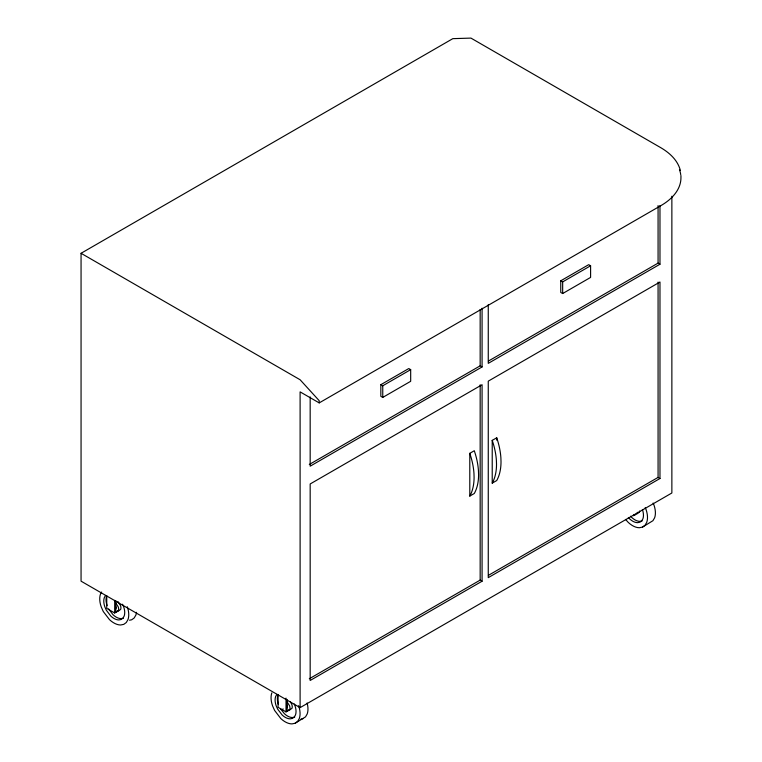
<?xml version="1.0" encoding="UTF-8"?>
<svg xmlns="http://www.w3.org/2000/svg" width="762" height="762" viewBox="0 0 762 762"><rect width="100%" height="100%" fill="white"/><g stroke="black" fill="none" stroke-linecap="round" stroke-linejoin="round"><path stroke-width="1.14" d="M101.641 592.045L100.517 593.969A19.345 11.468 60 0 0 101.203 606.847L103.289 611.553L109.528 619.687A20.698 12.278 60 0 0 120.615 624.992L123.777 624.354L126.282 622.525L127.968 619.63A19.345 11.468 60 0 0 127.292 606.762M105.556 595.446L104.337 597.541A13.964 8.277 60 0 0 104.832 606.828L106.337 610.229L110.833 616.106A14.945 8.858 60 0 0 118.843 619.935L121.12 619.477L122.939 618.153L124.158 616.067A13.964 8.277 60 0 0 123.663 606.771L122.53 604.228M276.882 694.363L275.654 696.458A13.964 8.277 60 0 0 276.149 705.745L277.663 709.146L282.159 715.023A14.945 8.858 60 0 0 290.17 718.842L292.446 718.385L294.256 717.071L295.475 714.975A13.964 8.277 60 0 0 294.98 705.688L294.227 703.993M115.405 608.952L115.719 608.724A2.372 1.4 60 0 0 115.843 606.8L115.586 606.219M271.834 692.887A19.345 11.468 60 0 0 272.52 705.755L274.615 710.46L280.845 718.604A20.698 12.278 60 0 0 291.941 723.9L295.094 723.271L297.609 721.443L299.295 718.547A19.345 11.468 60 0 0 298.609 705.679M295.094 723.271L305.514 716.88L307.2 713.975A19.345 11.468 60 0 0 307.105 703.002M625.554 519.417L628.269 522.427A20.698 12.278 60 0 0 639.356 527.733L642.518 527.094L645.033 525.266L646.719 522.37A19.345 11.468 60 0 0 646.033 509.502L645.195 507.616M671.865 196.234L671.865 492.995L300.104 707.631L81.058 581.168L81.058 253.289L452.818 38.652L470.954 38.1L661.035 147.838C669.693 152.943 677.828 160.382 680.361 170.469M300.104 707.631L300.104 391.878L319.202 402.898L661.035 205.54A67.97 39.243 0 0 0 680.942 177.794L680.942 175.584M380.838 384.677L408.775 368.551L410.68 369.646L410.68 381.295L382.753 397.421L380.838 396.316L380.838 384.677L382.753 385.782L410.68 369.646M560.756 280.807L588.693 264.671L590.598 265.776L590.598 277.416L562.661 293.541L560.756 292.446L560.756 280.807L562.661 281.902L590.598 265.776M309.296 464.487L480.165 365.836L482.079 366.941L482.079 308.219M488.404 361.074L658.073 263.119L659.978 264.224L659.978 205.502M482.079 366.941L310.172 466.182L310.172 396.897M659.978 264.224L488.261 363.369L488.261 304.648M106.747 595.627L106.747 608.39L114.7 612.991L115.843 612.334L115.843 600.723M469.792 453.333L474.288 450.733A59.484 34.347 60 0 1 478.46 470.84L478.584 474.593A59.484 34.347 60 0 1 474.288 493.5L469.792 496.091L469.792 453.333A59.484 34.347 60 0 1 473.964 473.44L474.088 477.193A59.484 34.347 60 0 1 469.792 496.091M492.223 440.379L496.719 437.788A59.484 34.347 60 0 1 500.891 457.886L501.015 461.648A59.484 34.347 60 0 1 496.719 480.546L492.223 483.146L492.223 440.379A59.484 34.347 60 0 1 496.395 460.486L496.519 464.239A59.484 34.347 60 0 1 492.223 483.146M309.296 678.771L480.165 580.111L482.079 581.216L482.079 384.724L310.172 483.965L310.172 680.466L482.079 581.216M488.404 575.358L658.073 477.403L659.978 478.507L659.978 282.007L488.261 381.152L488.261 577.644L659.978 478.507M282.054 709.603L283.188 708.946M278.073 694.544L278.073 707.307L286.026 711.899L287.169 711.241L287.169 699.64M633.451 515.731L634.584 515.074M642.518 527.094L652.929 520.703L654.625 517.808A19.345 11.468 60 0 0 653.939 504.939L653.101 503.053M637.184 513.759L639.413 512.131A5.877 3.486 60 0 0 639.642 510.988M123.377 618.173L121.101 618.62A14.945 8.858 60 0 1 113.09 614.801L108.595 608.924M129.569 620.211L131.674 619.792L134.188 617.963L135.874 615.067A19.345 11.468 60 0 0 136.531 612.305M642.128 520.913L639.842 521.36A14.945 8.858 60 0 1 631.841 517.541L630.612 516.188M294.703 717.08L292.427 717.537A14.945 8.858 60 0 1 284.417 713.718L280.435 708.631M300.895 719.128L303 718.709M81.058 253.289L300.104 379.752L319.202 400.688L319.202 402.898M628.355 517.484L629.583 518.846A14.945 8.858 60 0 0 637.584 522.665L639.87 522.218L641.68 520.894L642.899 518.808A13.964 8.277 60 0 0 642.404 509.511M286.998 701.802L289.531 705.707A5.877 3.486 60 0 1 289.741 709.612L287.503 711.232A6.286 3.724 60 0 1 286.407 711.051M117.939 601.589L120.463 605.485A5.877 3.486 60 0 1 120.672 609.39L118.434 611.019A6.286 3.724 60 0 1 117.348 610.829M115.681 602.894L118.205 606.79A5.877 3.486 60 0 1 118.415 610.695L116.176 612.324A6.286 3.724 60 0 1 115.091 612.134M290.293 701.64L291.789 704.402A5.877 3.486 60 0 1 291.998 708.308L289.76 709.936A6.286 3.724 60 0 1 288.665 709.746M286.903 705.136L287.16 705.707A2.372 1.4 60 0 1 287.036 707.641M658.073 205.578L658.073 263.119M658.073 282.092L658.073 477.403M562.661 281.902L562.661 293.541M496.719 437.788L496.719 440.16M480.165 309.467L480.165 365.836M480.165 384.8L480.165 580.111M382.753 385.782L382.753 397.421M286.026 698.125L286.026 711.899M114.7 600.361L114.7 612.991M679.456 169.631A67.97 39.243 0 0 1 680.733 174.708M278.406 704.44A13.964 8.277 60 0 1 277.911 695.154M107.09 605.523A13.964 8.277 60 0 1 106.594 596.236M633.832 514.874A6.286 3.724 60 0 0 634.927 515.064L637.156 513.436A5.877 3.486 60 0 0 637.384 512.293"/></g></svg>
